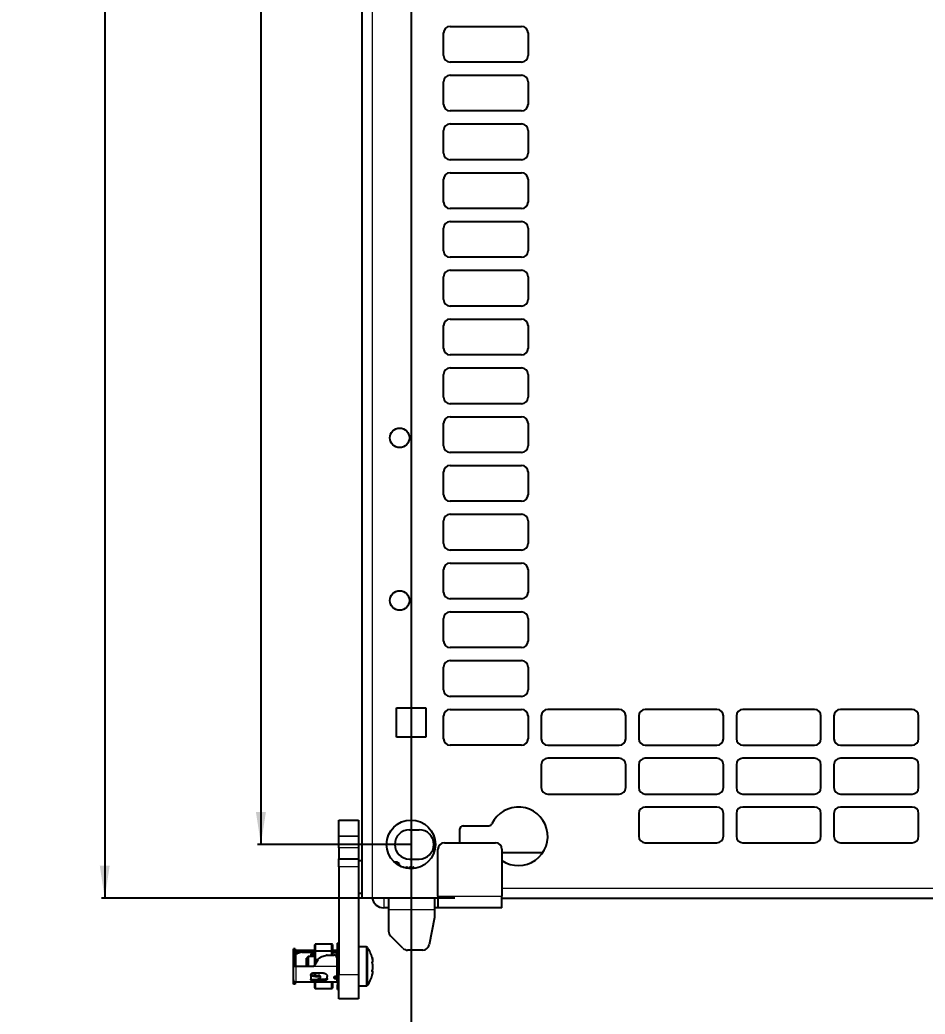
# Model space of a CAD drawing. Header units: millimetres. Extents: x -1002 to 1216, y 148 to 1990.
# Drawn here: x -1001.8 to -723.6, y 309.6 to 615.3 of the extents above; entities that cross this region are included whole.
import ezdxf

# ---------------------------------------------------------------- set-up
doc = ezdxf.new("R2010")
doc.units = ezdxf.units.MM
doc.layers.add('FORMAT', color=7, linetype='Continuous')
doc.styles.add('SLDTEXTSTYLE0', font='TXT', dxfattribs={"width": 0.75})
doc.dimstyles.new('SLDDIMSTYLE0', dxfattribs={"dimtxt": 20, "dimasz": 10, "dimexe": 0, "dimexo": 0.0625, "dimgap": 5, "dimtad": 2, "dimdec": 1, "dimrnd": 1e-09, "dimzin": 12, "dimdsep": 46, "dimtxsty": 'SLDTEXTSTYLE0', "dimsah": 1, "dimcen": 0.09, "dimadec": 0, "dimazin": 3, "dimtfac": 1, "dimtofl": 0, "dimtmove": 0, "dimatfit": 3, "dimfxl": 0, "dimfrac": 2, "dimtolj": 1, "dimtzin": 12, "dimarcsym": 0})

# ---------------------------------------------------------------- blocks, each defined once
blk = doc.blocks.new('_D')
at = {"layer": 'FORMAT'}
for p, q in [((-868.08, 1828.3), (-976.72, 1828.3)), ((-975.72, 1828.3), (-975.72, 345.28)), ((-868.08, 345.28), (-976.72, 345.28))]:
    blk.add_line(p, q, dxfattribs=at)
for points in [[(-975.72, 1828.3), (-977.25, 1818.3), (-974.18, 1818.3)], [(-975.72, 345.28), (-974.18, 355.28), (-977.25, 355.28)]]:
    blk.add_solid(points, dxfattribs=at)
at = {"layer": 'FORMAT', "insert": (-1001.5, 1057.23), "char_height": 20, "attachment_point": 1, "rotation": 90, "style": 'SLDTEXTSTYLE0'}
blk.add_mtext('1483', dxfattribs=at)
blk = doc.blocks.new('_D_4')
at = {"layer": 'FORMAT'}
for p, q in [((-881.57, 1086.78), (-881.57, 271.29)), ((-25.57, 1086.78), (-25.57, 271.29)), ((-881.57, 272.29), (-25.57, 272.29))]:
    blk.add_line(p, q, dxfattribs=at)
for points in [[(-881.57, 272.29), (-871.57, 270.75), (-871.57, 273.82)], [(-25.57, 272.29), (-35.57, 273.82), (-35.57, 270.75)]]:
    blk.add_solid(points, dxfattribs=at)
at = {"layer": 'FORMAT', "insert": (-475.73, 298.07), "char_height": 20, "attachment_point": 1, "style": 'SLDTEXTSTYLE0'}
blk.add_mtext('856', dxfattribs=at)
blk = doc.blocks.new('_D_5')
at = {"layer": 'FORMAT'}
for p, q in [((-881.58, 1811.79), (-928.72, 1811.79)), ((-927.72, 1811.79), (-927.72, 361.79)), ((-881.58, 361.79), (-928.72, 361.79))]:
    blk.add_line(p, q, dxfattribs=at)
for points in [[(-927.72, 1811.79), (-929.25, 1801.79), (-926.18, 1801.79)], [(-927.72, 361.79), (-926.18, 371.79), (-929.25, 371.79)]]:
    blk.add_solid(points, dxfattribs=at)
at = {"layer": 'FORMAT', "insert": (-953.5, 1057.23), "char_height": 20, "attachment_point": 1, "rotation": 90, "style": 'SLDTEXTSTYLE0'}
blk.add_mtext('1450', dxfattribs=at)

msp = doc.modelspace()

# ---------------------------------------------------------------- linework, layer by layer
at = {"color": 7, "linetype": 'Continuous', "lineweight": 25}
for p, q in [((-896.57, 345.29), (-896.57, 1828.29)), ((-869.57, 613.29), (-847.57, 613.29)), ((-871.57, 604.29), (-871.57, 611.29)), ((-845.57, 611.29), (-845.57, 604.29)), ((-847.57, 602.29), (-869.57, 602.29)), ((-871.57, 589.29), (-871.57, 596.29)), ((-869.57, 598.29), (-847.57, 598.29)), ((-845.57, 596.29), (-845.57, 589.29)), ((-847.57, 587.29), (-869.57, 587.29)), ((-871.57, 574.29), (-871.57, 581.29)), ((-869.57, 583.29), (-847.57, 583.29)), ((-845.57, 581.29), (-845.57, 574.29)), ((-847.57, 572.29), (-869.57, 572.29)), ((-871.57, 559.29), (-871.57, 566.29)), ((-869.57, 568.29), (-847.57, 568.29)), ((-845.57, 566.29), (-845.57, 559.29)), ((-847.57, 557.29), (-869.57, 557.29)), ((-869.57, 553.29), (-847.57, 553.29)), ((-871.57, 544.29), (-871.57, 551.29)), ((-845.57, 551.29), (-845.57, 544.29)), ((-847.57, 542.29), (-869.57, 542.29)), ((-869.57, 538.29), (-847.57, 538.29)), ((-871.57, 529.29), (-871.57, 536.29)), ((-845.57, 536.29), (-845.57, 529.29)), ((-847.57, 527.29), (-869.57, 527.29)), ((-869.57, 523.29), (-847.57, 523.29)), ((-871.57, 514.29), (-871.57, 521.29)), ((-845.57, 521.29), (-845.57, 514.29)), ((-847.57, 512.29), (-869.57, 512.29)), ((-869.57, 508.29), (-847.57, 508.29)), ((-871.57, 499.29), (-871.57, 506.29)), ((-845.57, 506.29), (-845.57, 499.29)), ((-847.57, 497.29), (-869.57, 497.29)), ((-869.57, 493.29), (-847.57, 493.29)), ((-871.57, 484.29), (-871.57, 491.29)), ((-845.57, 491.29), (-845.57, 484.29)), ((-847.57, 482.29), (-869.57, 482.29)), ((-869.57, 478.29), (-847.57, 478.29)), ((-871.57, 469.29), (-871.57, 476.29)), ((-845.57, 476.29), (-845.57, 469.29)), ((-847.57, 467.29), (-869.57, 467.29)), ((-869.57, 463.29), (-847.57, 463.29)), ((-871.57, 454.29), (-871.57, 461.29)), ((-845.57, 461.29), (-845.57, 454.29)), ((-847.57, 452.29), (-869.57, 452.29)), ((-871.57, 439.29), (-871.57, 446.29)), ((-869.57, 448.29), (-847.57, 448.29)), ((-845.57, 446.29), (-845.57, 439.29)), ((-847.57, 437.29), (-869.57, 437.29)), ((-871.57, 424.29), (-871.57, 431.29)), ((-869.57, 433.29), (-847.57, 433.29)), ((-845.57, 431.29), (-845.57, 424.29)), ((-847.57, 422.29), (-869.57, 422.29)), ((-871.57, 409.29), (-871.57, 416.29)), ((-869.57, 418.29), (-847.57, 418.29)), ((-845.57, 416.29), (-845.57, 409.29)), ((-847.57, 407.29), (-869.57, 407.29)), ((-886.07, 403.79), (-877.07, 403.79)), ((-886.07, 394.79), (-886.07, 403.79)), ((-877.07, 403.79), (-877.07, 394.79)), ((-871.57, 394.29), (-871.57, 401.29)), ((-869.57, 403.29), (-847.57, 403.29)), ((-845.57, 401.29), (-845.57, 394.29)), ((-841.57, 401.29), (-841.57, 394.29)), ((-817.57, 403.29), (-839.57, 403.29)), ((-815.57, 394.29), (-815.57, 401.29)), ((-811.57, 401.29), (-811.57, 394.29)), ((-787.57, 403.29), (-809.57, 403.29)), ((-785.57, 394.29), (-785.57, 401.29)), ((-781.57, 401.29), (-781.57, 394.29)), ((-757.57, 403.29), (-779.57, 403.29)), ((-755.57, 394.29), (-755.57, 401.29)), ((-751.57, 401.29), (-751.57, 394.29)), ((-727.57, 403.29), (-749.57, 403.29)), ((-725.57, 394.29), (-725.57, 401.29)), ((-877.07, 394.79), (-886.07, 394.79)), ((-847.57, 392.29), (-869.57, 392.29)), ((-839.57, 392.29), (-817.57, 392.29)), ((-809.57, 392.29), (-787.57, 392.29)), ((-779.57, 392.29), (-757.57, 392.29)), ((-749.57, 392.29), (-727.57, 392.29)), ((-817.57, 388.29), (-839.57, 388.29)), ((-787.57, 388.29), (-809.57, 388.29)), ((-757.57, 388.29), (-779.57, 388.29)), ((-727.57, 388.29), (-749.57, 388.29)), ((-841.57, 386.29), (-841.57, 379.29)), ((-815.57, 379.29), (-815.57, 386.29)), ((-811.57, 386.29), (-811.57, 379.29)), ((-785.57, 379.29), (-785.57, 386.29)), ((-781.57, 386.29), (-781.57, 379.29)), ((-755.57, 379.29), (-755.57, 386.29)), ((-751.57, 386.29), (-751.57, 379.29)), ((-725.57, 379.29), (-725.57, 386.29)), ((-839.57, 377.29), (-817.57, 377.29)), ((-809.57, 377.29), (-787.57, 377.29)), ((-779.57, 377.29), (-757.57, 377.29)), ((-749.57, 377.29), (-727.57, 377.29)), ((-787.57, 373.29), (-809.57, 373.29)), ((-757.57, 373.29), (-779.57, 373.29)), ((-727.57, 373.29), (-749.57, 373.29)), ((-811.57, 371.29), (-811.57, 364.29)), ((-785.57, 364.29), (-785.57, 371.29)), ((-781.57, 371.29), (-781.57, 364.29)), ((-755.57, 364.29), (-755.57, 371.29)), ((-751.57, 371.29), (-751.57, 364.29)), ((-725.57, 364.29), (-725.57, 371.29)), ((-903.72, 369.29), (-897.72, 369.29)), ((-903.72, 364.29), (-903.72, 369.29)), ((-897.72, 369.29), (-897.72, 364.29)), ((-865.57, 367.53), (-857.62, 367.53)), ((-903.72, 364.29), (-903.72, 364.28)), ((-903.72, 360.75), (-903.72, 364.28)), ((-897.72, 364.29), (-897.72, 364.28)), ((-897.72, 364.28), (-897.72, 360.75)), ((-882.07, 366.29), (-879.07, 366.29)), ((-866.57, 362.29), (-866.57, 366.53)), ((-903.72, 360.75), (-903.72, 357.4)), ((-897.72, 360.75), (-897.72, 357.4)), ((-871.32, 362.29), (-855.62, 362.29)), ((-809.57, 362.29), (-787.57, 362.29)), ((-779.57, 362.29), (-757.57, 362.29)), ((-749.57, 362.29), (-727.57, 362.29)), ((-873.32, 345.89), (-873.32, 360.29)), ((-853.62, 360.29), (-853.62, 345.89)), ((-853.62, 359.28), (-841.08, 359.28)), ((-903.72, 357.4), (-897.72, 357.4)), ((-903.72, 354.9), (-903.72, 357.4)), ((-903.72, 354.9), (-903.72, 321.79)), ((-897.72, 357.4), (-897.72, 354.9)), ((-896.57, 356.79), (-897.72, 356.79)), ((-897.72, 354.9), (-897.72, 321.79)), ((-885.93, 356.29), (-886.67, 356.29)), ((-885.07, 355.79), (-885.93, 356.29)), ((-885.93, 355.69), (-885.93, 356.29)), ((-885.07, 355.15), (-885.07, 355.79)), ((-883.94, 354.79), (-884, 354.69)), ((-883.8, 354.79), (-883.94, 354.79)), ((-883.94, 354.67), (-883.94, 354.79)), ((-883.65, 354.58), (-883.8, 354.79)), ((-883.8, 354.63), (-883.8, 354.79)), ((-882.94, 354.79), (-883.17, 354.46)), ((-882.8, 354.79), (-882.94, 354.79)), ((-882.94, 354.41), (-882.94, 354.79)), ((-882.49, 354.34), (-882.8, 354.79)), ((-882.8, 354.39), (-882.8, 354.79)), ((-881.94, 354.79), (-882.26, 354.32)), ((-882.07, 357.29), (-879.07, 357.29)), ((-881.8, 354.79), (-881.94, 354.79)), ((-881.94, 354.29), (-881.94, 354.79)), ((-881.45, 354.29), (-881.8, 354.79)), ((-881.8, 354.29), (-881.8, 354.79)), ((-880.94, 354.79), (-881.28, 354.29)), ((-880.82, 354.79), (-880.94, 354.79)), ((-880.94, 354.31), (-880.94, 354.79)), ((-880.57, 354.54), (-880.82, 354.79)), ((-880.82, 354.32), (-880.82, 354.79)), ((-880.57, 354.35), (-880.57, 354.54)), ((-897.72, 346.79), (-896.57, 346.79)), ((-873.32, 345.89), (-873.32, 342.29)), ((-853.62, 342.29), (-853.62, 345.89)), ((-893.47, 345.29), (-896.57, 345.29)), ((-888.47, 345.29), (-893.47, 345.29)), ((-874.32, 345.29), (-888.47, 345.29)), ((-888.47, 345.29), (-888.47, 341.69)), ((-874.32, 345.29), (-874.32, 341.69)), ((-873.32, 345.29), (-874.32, 345.29)), ((-853.62, 345.28), (-53.02, 345.28)), ((-888.47, 342.29), (-889.97, 342.29)), ((-888.47, 341.69), (-888.47, 335.11)), ((-873.32, 342.29), (-874.32, 342.29)), ((-874.32, 341.69), (-874.32, 339.29)), ((-853.62, 342.29), (-873.32, 342.29)), ((-874.32, 339.29), (-875.99, 330.89)), ((-884.05, 329.87), (-887.88, 333.7)), ((-911, 331.13), (-911.12, 330.9)), ((-911.12, 328.95), (-911.12, 330.9)), ((-911, 331.13), (-911, 328.98)), ((-905.92, 331.13), (-911, 331.13)), ((-905.92, 328.98), (-905.92, 331.13)), ((-905.72, 331), (-905.92, 331.13)), ((-905.72, 331), (-905.72, 328.96)), ((-903.72, 331.39), (-904.22, 331.39)), ((-904.22, 326.12), (-904.22, 331.39)), ((-895.39, 330.29), (-897.72, 330.29)), ((-917.22, 329.72), (-917.72, 329.72)), ((-917.72, 326.11), (-917.72, 329.72)), ((-917.22, 329.72), (-917.22, 326.11)), ((-915.02, 329.14), (-917.02, 329.14)), ((-916.52, 328.68), (-917.02, 328.68)), ((-917.02, 328.68), (-917.02, 328.23)), ((-917.02, 328.23), (-916.52, 328.23)), ((-916.52, 328.23), (-916.52, 328.68)), ((-915.02, 328.64), (-915.02, 329.14)), ((-911.12, 329.14), (-915.02, 329.14)), ((-915.02, 328.64), (-911.12, 328.64)), ((-913.22, 327.29), (-913.72, 326.79)), ((-911.12, 327.29), (-913.22, 327.29)), ((-913.22, 327.29), (-913.22, 324.29)), ((-912.32, 327.99), (-912.32, 327.83)), ((-912.32, 327.83), (-911.12, 327.95)), ((-912.32, 327.83), (-912.32, 327.29)), ((-911.82, 328.23), (-911.12, 328.23)), ((-911, 328.98), (-911.12, 328.95)), ((-911.12, 326.29), (-911.12, 328.95)), ((-911, 328.98), (-911, 326.28)), ((-905.92, 328.98), (-911, 328.98)), ((-907.32, 327.79), (-905.17, 327.79)), ((-905.92, 327.79), (-905.92, 328.98)), ((-905.72, 328.96), (-905.92, 328.98)), ((-904.42, 329.14), (-905.72, 329.14)), ((-905.72, 328.96), (-905.72, 327.79)), ((-905.72, 328.64), (-904.42, 328.64)), ((-904.52, 328.44), (-905.72, 328.44)), ((-904.52, 328.44), (-904.52, 327.41)), ((-904.52, 327.74), (-904.42, 327.74)), ((-904.22, 327.29), (-904.46, 327.29)), ((-877.96, 329.29), (-882.64, 329.29)), ((-917.22, 326.11), (-917.72, 326.11)), ((-917.72, 324.42), (-917.72, 326.11)), ((-917.22, 324.42), (-917.72, 324.42)), ((-917.72, 324.29), (-917.72, 324.42)), ((-917.02, 324.29), (-917.72, 324.29)), ((-917.72, 320.14), (-917.72, 324.29)), ((-917.22, 326.11), (-917.22, 324.42)), ((-917.22, 324.42), (-917.22, 324.29)), ((-911.42, 324.29), (-917.02, 324.29)), ((-913.72, 324.29), (-913.72, 326.79)), ((-910.26, 326.29), (-911.42, 324.29)), ((-911, 326.28), (-911.12, 326.29)), ((-911.12, 324.81), (-911.12, 326.29)), ((-910.26, 326.28), (-911, 326.28)), ((-911, 326.28), (-911, 325.01)), ((-904.42, 327.04), (-904.42, 324.29)), ((-904.22, 325.73), (-904.42, 325.74)), ((-904.22, 324.29), (-904.42, 324.29)), ((-904.22, 325.59), (-904.22, 326.12)), ((-904.22, 326.12), (-903.72, 326.12)), ((-903.72, 325.59), (-904.22, 325.59)), ((-904.22, 319.96), (-904.22, 324.29)), ((-904.22, 324.29), (-903.72, 324.29)), ((-893.32, 326.14), (-893.3, 326.14)), ((-912.32, 321.47), (-912.32, 321.79)), ((-912.32, 321.47), (-912.32, 320.34)), ((-908.52, 322.24), (-911.82, 322.24)), ((-911.12, 321.51), (-911.12, 322.24)), ((-911, 322.24), (-911, 321.46)), ((-909.43, 321.23), (-909.67, 321.52)), ((-909.39, 321.09), (-909.39, 321.06)), ((-907.32, 320.53), (-907.32, 321.21)), ((-904.67, 321.33), (-904.42, 321.33)), ((-904.52, 321.33), (-904.52, 320.83)), ((-904.52, 321.29), (-904.26, 321.29)), ((-903.72, 314.29), (-903.72, 321.79)), ((-897.72, 321.79), (-897.72, 314.29)), ((-893.36, 322.76), (-893.51, 322.76)), ((-917.72, 318.85), (-917.72, 320.14)), ((-917.22, 318.85), (-917.72, 318.85)), ((-917.22, 319.46), (-917.22, 318.85)), ((-915.02, 319.44), (-917.02, 319.44)), ((-904.42, 319.44), (-915.02, 319.44)), ((-912.32, 320.12), (-912.32, 320.34)), ((-908.52, 319.89), (-911.82, 319.89)), ((-911.12, 317.67), (-911.12, 319.44)), ((-911, 319.44), (-911, 317.44)), ((-910.24, 320.34), (-908.52, 320.34)), ((-905.92, 317.44), (-905.92, 319.44)), ((-905.72, 319.44), (-905.72, 317.57)), ((-905.22, 320.8), (-905.22, 320.92)), ((-904.67, 320.83), (-904.42, 320.83)), ((-904.67, 320.44), (-904.42, 320.44)), ((-903.72, 319.96), (-904.22, 319.96)), ((-904.22, 319.96), (-904.22, 318.65)), ((-903.72, 318.65), (-904.22, 318.65)), ((-904.22, 317.19), (-904.22, 318.65)), ((-897.72, 318.29), (-895.39, 318.29)), ((-911.12, 317.67), (-911, 317.44)), ((-905.92, 317.44), (-911, 317.44)), ((-905.92, 317.44), (-905.72, 317.57)), ((-904.22, 317.19), (-903.72, 317.19)), ((-897.72, 314.29), (-903.72, 314.29))]:
    msp.add_line(p, q, dxfattribs=at)
at = {"color": 8, "linetype": 'Continuous', "lineweight": 18}
for p, q in [((-893.47, 1828.29), (-893.47, 345.29)), ((-897.72, 364.29), (-903.72, 364.29)), ((-903.72, 364.28), (-897.72, 364.28)), ((-897.72, 360.75), (-903.72, 360.75)), ((-897.72, 354.9), (-903.72, 354.9)), ((-873.32, 345.89), (-853.62, 345.89)), ((-853.62, 348.38), (-53.02, 348.38)), ((-889.97, 345.29), (-889.97, 342.29)), ((-874.32, 341.69), (-888.47, 341.69)), ((-895.39, 330.29), (-895.39, 324.02)), ((-917.02, 328.23), (-917.02, 324.29)), ((-904.42, 327.74), (-904.42, 328.64)), ((-894.95, 330.06), (-894.95, 324.03)), ((-917.02, 324.29), (-917.02, 319.44)), ((-904.42, 324.29), (-911.42, 324.29)), ((-904.42, 321.33), (-904.42, 324.29)), ((-895.39, 324.02), (-895.39, 318.29)), ((-894.95, 324.03), (-894.95, 318.51)), ((-903.72, 321.79), (-897.72, 321.79)), ((-911.82, 320.34), (-911.82, 319.89)), ((-908.52, 319.89), (-908.52, 320.34)), ((-904.67, 320.83), (-904.67, 320.44)), ((-904.42, 319.44), (-904.42, 320.44))]:
    msp.add_line(p, q, dxfattribs=at)
at = {"color": 7, "linetype": 'Continuous', "lineweight": 25, "flags": 128}
for points in [[(-917.02, 329.14), (-917.15, 329.12), (-917.22, 329.11)], [(-904.22, 328.66), (-904.28, 328.65), (-904.42, 328.64)], [(-904.22, 327.76), (-904.28, 327.75), (-904.42, 327.74)], [(-893.3, 326.19), (-893.41, 326.7), (-893.48, 326.96)], [(-904.52, 321.16), (-904.47, 321.25), (-904.46, 321.29)], [(-904.22, 321.21), (-904.22, 321.24), (-904.23, 321.26), (-904.25, 321.28), (-904.27, 321.3), (-904.31, 321.31), (-904.34, 321.32), (-904.38, 321.33), (-904.42, 321.33)], [(-893.49, 321.59), (-893.42, 321.85), (-893.3, 322.37)], [(-904.22, 320.81), (-904.28, 320.82), (-904.42, 320.83)]]:
    msp.add_lwpolyline(points, dxfattribs=at)
at = {"color": 7, "linetype": 'Continuous', "lineweight": 25}
for centre, radius in [((-885.07, 486.79), 3), ((-885.07, 436.79), 3), ((-881.57, 361.79), 7.5)]:
    msp.add_circle(centre, radius, dxfattribs=at)
for centre, radius, start, end in [((-869.57, 611.29), 2, 90, 180), ((-847.57, 611.29), 2, 0, 90), ((-869.57, 604.29), 2, 180, 270), ((-847.57, 604.29), 2, 270, 0), ((-869.57, 596.29), 2, 90, 180), ((-847.57, 596.29), 2, 0, 90), ((-869.57, 589.29), 2, 180, 270), ((-847.57, 589.29), 2, 270, 0), ((-869.57, 581.29), 2, 90, 180), ((-847.57, 581.29), 2, 0, 90), ((-869.57, 574.29), 2, 180, 270), ((-847.57, 574.29), 2, 270, 0), ((-869.57, 566.29), 2, 90, 180), ((-847.57, 566.29), 2, 0, 90), ((-869.57, 559.29), 2, 180, 270), ((-847.57, 559.29), 2, 270, 0), ((-869.57, 551.29), 2, 90, 180), ((-847.57, 551.29), 2, 0, 90), ((-869.57, 544.29), 2, 180, 270), ((-847.57, 544.29), 2, 270, 0), ((-869.57, 536.29), 2, 90, 180), ((-847.57, 536.29), 2, 0, 90), ((-869.57, 529.29), 2, 180, 270), ((-847.57, 529.29), 2, 270, 0), ((-869.57, 521.29), 2, 90, 180), ((-847.57, 521.29), 2, 0, 90), ((-869.57, 514.29), 2, 180, 270), ((-847.57, 514.29), 2, 270, 0), ((-869.57, 506.29), 2, 90, 180), ((-847.57, 506.29), 2, 0, 90), ((-869.57, 499.29), 2, 180, 270), ((-847.57, 499.29), 2, 270, 0), ((-869.57, 491.29), 2, 90, 180), ((-847.57, 491.29), 2, 0, 90), ((-869.57, 484.29), 2, 180, 270), ((-847.57, 484.29), 2, 270, 0), ((-869.57, 476.29), 2, 90, 180), ((-847.57, 476.29), 2, 0, 90), ((-869.57, 469.29), 2, 180, 270), ((-847.57, 469.29), 2, 270, 0), ((-869.57, 461.29), 2, 90, 180), ((-847.57, 461.29), 2, 0, 90), ((-869.57, 454.29), 2, 180, 270), ((-847.57, 454.29), 2, 270, 0), ((-869.57, 446.29), 2, 90, 180), ((-847.57, 446.29), 2, 0, 90), ((-869.57, 439.29), 2, 180, 270), ((-847.57, 439.29), 2, 270, 0), ((-869.57, 431.29), 2, 90, 180), ((-847.57, 431.29), 2, 0, 90), ((-869.57, 424.29), 2, 180, 270), ((-847.57, 424.29), 2, 270, 0), ((-869.57, 416.29), 2, 90, 180), ((-847.57, 416.29), 2, 0, 90), ((-869.57, 409.29), 2, 180, 270), ((-847.57, 409.29), 2, 270, 0), ((-869.57, 401.29), 2, 90, 180), ((-847.57, 401.29), 2, 0, 90), ((-839.57, 401.29), 2, 90, 180), ((-817.57, 401.29), 2, 0, 90), ((-809.57, 401.29), 2, 90, 180), ((-787.57, 401.29), 2, 0, 90), ((-779.57, 401.29), 2, 90, 180), ((-757.57, 401.29), 2, 0, 90), ((-749.57, 401.29), 2, 90, 180), ((-727.57, 401.29), 2, 0, 90), ((-869.57, 394.29), 2, 180, 270), ((-847.57, 394.29), 2, 270, 0), ((-839.57, 394.29), 2, 180, 270), ((-817.57, 394.29), 2, 270, 0), ((-809.57, 394.29), 2, 180, 270), ((-787.57, 394.29), 2, 270, 0), ((-779.57, 394.29), 2, 180, 270), ((-757.57, 394.29), 2, 270, 0), ((-749.57, 394.29), 2, 180, 270), ((-727.57, 394.29), 2, 270, 0), ((-839.57, 386.29), 2, 90, 180), ((-817.57, 386.29), 2, 0, 90), ((-809.57, 386.29), 2, 90, 180), ((-787.57, 386.29), 2, 0, 90), ((-779.57, 386.29), 2, 90, 180), ((-757.57, 386.29), 2, 0, 90), ((-749.57, 386.29), 2, 90, 180), ((-727.57, 386.29), 2, 0, 90), ((-839.57, 379.29), 2, 180, 270), ((-817.57, 379.29), 2, 270, 0), ((-809.57, 379.29), 2, 180, 270), ((-787.57, 379.29), 2, 270, 0), ((-779.57, 379.29), 2, 180, 270), ((-757.57, 379.29), 2, 270, 0), ((-749.57, 379.29), 2, 180, 270), ((-727.57, 379.29), 2, 270, 0), ((-848.57, 364.28), 9, 235.8673, 154.8493), ((-809.57, 371.29), 2, 90, 180), ((-787.57, 371.29), 2, 0, 90), ((-779.57, 371.29), 2, 90, 180), ((-757.57, 371.29), 2, 0, 90), ((-749.57, 371.29), 2, 90, 180), ((-727.57, 371.29), 2, 0, 90), ((-865.57, 366.53), 1, 90, 180), ((-857.62, 368.53), 1, 270, 334.8493), ((-882.07, 361.79), 4.5, 90, 270), ((-879.07, 361.79), 4.5, 270, 90), ((-809.57, 364.29), 2, 180, 270), ((-787.57, 364.29), 2, 270, 0), ((-779.57, 364.29), 2, 180, 270), ((-757.57, 364.29), 2, 270, 0), ((-749.57, 364.29), 2, 180, 270), ((-727.57, 364.29), 2, 270, 0), ((-871.32, 360.29), 2, 90, 180), ((-855.62, 360.29), 2, 0, 90), ((-889.97, 345.89), 3.6, 189.5941, 270), ((-886.47, 335.11), 2, 180, 225), ((-895.39, 329.75), 0.54, 35.2515, 90), ((-877.96, 331.29), 2, 270, 348.6901), ((-917.02, 328.44), 0.2, 90, 180), ((-907.32, 327.04), 0.75, 90, 105.0484), ((-905.17, 327.04), 0.75, 0, 90), ((-904.42, 329.34), 0.2, 270, 0), ((-904.32, 327.37), 0.0996, 305.5332, 356.0721), ((-903.12, 324.29), 10, 15.4963, 35.2515), ((-882.64, 331.29), 2, 225, 270), ((-903.12, 324.29), 10, 324.7485, 344.3485), ((-917.02, 320.14), 0.7, 180, 270), ((-904.4, 320.26), 0.183, 7.3339, 95.8124), ((-904.42, 319.24), 0.2, 0, 90), ((-895.39, 318.83), 0.54, 270, 324.7485)]:
    msp.add_arc(centre, radius, start, end, dxfattribs=at)
for points, knots in [([(-917.02, 329.14), (-917.02, 329.1), (-917.02, 329.04), (-917.02, 328.79), (-917.02, 328.68)], [0, 0, 0, 0, 0.559866, 1, 1, 1, 1]), ([(-915.02, 329.14), (-915.3, 329.1), (-915.8, 329.04), (-916.3, 328.79), (-916.52, 328.68)], [0, 0, 0, 0, 0.559911, 1, 1, 1, 1]), ([(-915.02, 328.64), (-915.3, 328.61), (-915.8, 328.57), (-916.3, 328.33), (-916.52, 328.23)], [0, 0, 0, 0, 0.5598678, 1, 1, 1, 1]), ([(-912.32, 327.99), (-912.31, 328.02), (-912.3, 328.08), (-912.21, 328.15), (-912.09, 328.2), (-911.95, 328.22), (-911.85, 328.23), (-911.82, 328.23)], [0, 0, 0, 0, 0.214295, 0.42863, 0.64223, 0.856153, 1, 1, 1, 1]), ([(-910.26, 326.29), (-910.09, 326.5), (-909.74, 326.95), (-908.76, 327.42), (-908, 327.63), (-907.51, 327.76)], [0, 0, 0, 0, 0.254027, 0.526591, 1, 1, 1, 1]), ([(-893.52, 321.49), (-893.52, 321.49), (-893.52, 321.49), (-893.51, 321.52), (-893.46, 321.67), (-893.38, 321.99), (-893.31, 322.35), (-893.29, 322.63), (-893.31, 322.78), (-893.38, 322.75), (-893.47, 322.72), (-893.5, 322.72), (-893.51, 322.74), (-893.52, 322.76), (-893.52, 322.78), (-893.51, 322.81), (-893.5, 322.88), (-893.45, 323.11), (-893.35, 323.47), (-893.29, 323.97), (-893.29, 324.47), (-893.35, 324.9), (-893.44, 325.21), (-893.49, 325.43), (-893.51, 325.51), (-893.52, 325.55), (-893.52, 325.58), (-893.51, 325.6), (-893.51, 325.63), (-893.46, 325.67), (-893.38, 325.65), (-893.31, 325.69), (-893.29, 325.83), (-893.31, 326.15), (-893.38, 326.55), (-893.46, 326.88), (-893.5, 327.02), (-893.51, 327.07), (-893.52, 327.08), (-893.52, 327.08), (-893.51, 327.08), (-893.5, 327.04), (-893.47, 326.91), (-893.44, 326.78), (-893.41, 326.68)], [0, 0, 0, 0, 0.002669, 0.006422, 0.016822, 0.063309, 0.118617, 0.153644, 0.188957, 0.265945, 0.291246, 0.303925, 0.310299, 0.31305, 0.315831, 0.318218, 0.322425, 0.335452, 0.396277, 0.457638, 0.493644, 0.54503, 0.602606, 0.617005, 0.624239, 0.627149, 0.630093, 0.632606, 0.636406, 0.647212, 0.695726, 0.751897, 0.78647, 0.821241, 0.889001, 0.922439, 0.936242, 0.940574, 0.943357, 0.945726, 0.94809, 0.952284, 0.965237, 1, 1, 1, 1]), ([(-904.22, 327.06), (-904.22, 327.05), (-904.22, 327.03), (-904.24, 327), (-904.27, 326.97), (-904.35, 326.96), (-904.4, 326.95), (-904.43, 326.95)], [0, 0, 0, 0, 0.187462, 0.362386, 0.517277, 0.750642, 1, 1, 1, 1]), ([(-904.22, 326), (-904.22, 325.99), (-904.22, 325.97), (-904.24, 325.95), (-904.27, 325.93), (-904.34, 325.93), (-904.39, 325.94), (-904.42, 325.94)], [0, 0, 0, 0, 0.195302, 0.377541, 0.538909, 0.761383, 1, 1, 1, 1]), ([(-893.3, 326.14), (-893.29, 326.14), (-893.29, 326.14), (-893.3, 326.19), (-893.3, 326.19)], [0, 0, 0, 0, 0.963374, 1, 1, 1, 1]), ([(-912.32, 321.79), (-912.31, 321.84), (-912.3, 321.94), (-912.21, 322.07), (-912.09, 322.17), (-911.95, 322.23), (-911.85, 322.23), (-911.82, 322.24)], [0, 0, 0, 0, 0.214373, 0.428779, 0.642592, 0.856666, 1, 1, 1, 1]), ([(-912.32, 321.76), (-911.89, 321.66), (-911.3, 321.53), (-910.48, 321.41), (-910.19, 321.53), (-910.04, 321.59)], [0, 0, 0, 0, 0.56666, 0.780905, 1, 1, 1, 1]), ([(-912.32, 321.47), (-911.82, 321.36), (-911.15, 321.22), (-910.25, 321.1), (-909.95, 321.23), (-909.79, 321.29)], [0, 0, 0, 0, 0.587693, 0.790818, 1, 1, 1, 1]), ([(-910.04, 321.59), (-909.99, 321.61), (-909.9, 321.63), (-909.78, 321.62), (-909.73, 321.58), (-909.71, 321.57)], [0, 0, 0, 0, 0.369126, 0.738256, 1, 1, 1, 1]), ([(-909.39, 321.09), (-909.39, 321.13), (-909.4, 321.21), (-909.48, 321.28), (-909.59, 321.32), (-909.7, 321.31), (-909.77, 321.29), (-909.79, 321.29)], [0, 0, 0, 0, 0.225883, 0.451767, 0.67765, 0.903524, 1, 1, 1, 1]), ([(-909.79, 320.55), (-909.74, 320.58), (-909.65, 320.63), (-909.52, 320.75), (-909.43, 320.88), (-909.39, 320.99), (-909.39, 321.05), (-909.39, 321.06)], [0, 0, 0, 0, 0.225867, 0.451734, 0.677598, 0.903479, 1, 1, 1, 1]), ([(-909.67, 321.52), (-909.68, 321.54), (-909.69, 321.55), (-909.7, 321.57), (-909.71, 321.57)], [0, 0, 0, 0, 0.872289, 1, 1, 1, 1]), ([(-908.52, 322.24), (-908.38, 322.22), (-908.11, 322.2), (-907.75, 322.01), (-907.48, 321.75), (-907.34, 321.47), (-907.32, 321.29), (-907.32, 321.21)], [0, 0, 0, 0, 0.2132377, 0.4264897, 0.6391595, 0.8495978, 1, 1, 1, 1]), ([(-908.52, 320.34), (-908.38, 320.35), (-908.11, 320.36), (-907.75, 320.45), (-907.48, 320.6), (-907.34, 320.79), (-907.32, 320.94), (-907.32, 321)], [0, 0, 0, 0, 0.212875, 0.425767, 0.637937, 0.847353, 1, 1, 1, 1]), ([(-905.22, 320.92), (-905.21, 320.96), (-905.2, 321.05), (-905.1, 321.18), (-904.97, 321.27), (-904.81, 321.33), (-904.71, 321.33), (-904.67, 321.33)], [0, 0, 0, 0, 0.214305, 0.42865, 0.642279, 0.856223, 1, 1, 1, 1]), ([(-905.18, 321.06), (-905.15, 321.03), (-905.1, 320.96), (-904.96, 320.88), (-904.81, 320.84), (-904.71, 320.84), (-904.67, 320.83)], [0, 0, 0, 0, 0.252501, 0.531568, 0.811143, 1, 1, 1, 1]), ([(-912.32, 320.34), (-911.82, 320.27), (-911.15, 320.19), (-910.25, 320.3), (-909.95, 320.47), (-909.79, 320.55)], [0, 0, 0, 0, 0.587693, 0.790818, 1, 1, 1, 1]), ([(-911.82, 319.89), (-911.87, 319.89), (-911.98, 319.9), (-912.13, 319.93), (-912.25, 319.99), (-912.31, 320.06), (-912.31, 320.11), (-912.32, 320.12)], [0, 0, 0, 0, 0.2144453, 0.4288931, 0.6432387, 0.8571881, 1, 1, 1, 1]), ([(-907.32, 320.53), (-907.33, 320.45), (-907.35, 320.29), (-907.55, 320.1), (-907.85, 319.97), (-908.19, 319.9), (-908.42, 319.89), (-908.52, 319.89)], [0, 0, 0, 0, 0.212833, 0.42585, 0.635542, 0.846587, 1, 1, 1, 1]), ([(-904.67, 320.44), (-904.73, 320.44), (-904.85, 320.45), (-905.02, 320.51), (-905.14, 320.6), (-905.21, 320.7), (-905.21, 320.77), (-905.22, 320.8)], [0, 0, 0, 0, 0.214393, 0.428789, 0.643061, 0.856854, 1, 1, 1, 1])]:
    msp.add_open_spline(points, degree=3, knots=knots, dxfattribs=at)
at = {"color": 8, "linetype": 'Continuous', "lineweight": 18}
msp.add_open_spline([(-909.79, 321.29), (-909.83, 321.34), (-909.9, 321.42), (-909.99, 321.52), (-910.03, 321.58), (-910.04, 321.59)], degree=3, knots=[0, 0, 0, 0, 0.502362, 0.815418, 1, 1, 1, 1], dxfattribs=at)

# ---------------------------------------------------------------- dimensions: what is measured, and where the dimension line sits
at = {"layer": 'FORMAT'}
for base, p1, p2, angle, picture, middle in [((-975.72, 345.28), (-868.07, 1828.3), (-868.07, 345.28), 90, '_D', (-975.72, 1086.79)), ((-927.72, 361.79), (-881.57, 1811.79), (-881.57, 361.79), 90, '_D_5', (-927.72, 1086.79)), ((-25.57, 272.29), (-881.57, 1086.79), (-25.57, 1086.79), 0, '_D_4', (-453.57, 272.29))]:
    dim = msp.add_linear_dim(base=base, p1=p1, p2=p2, angle=angle, dimstyle='SLDDIMSTYLE0', dxfattribs=at)
    dim.commit()
    dim.dimension.update_dxf_attribs({"geometry": picture, "text_midpoint": middle, "dimtype": 160})

doc.saveas('drawing.dxf')
